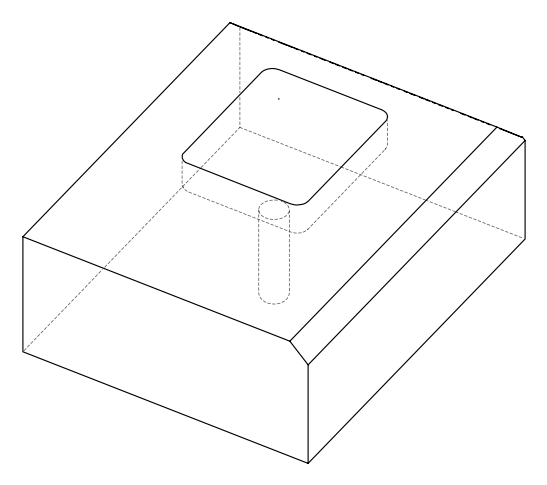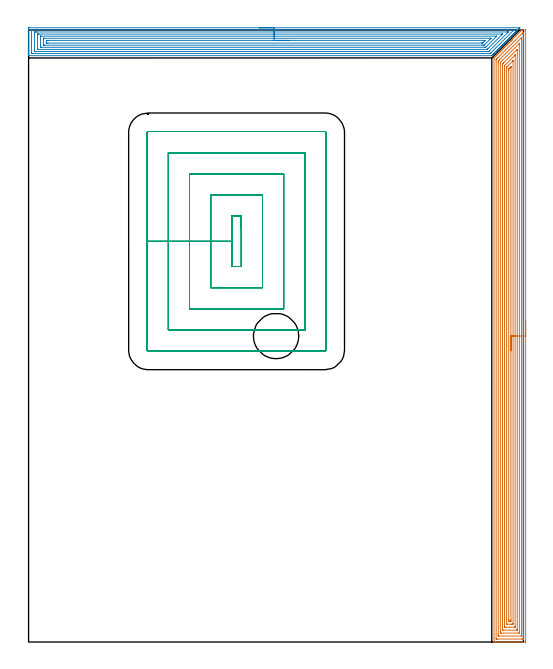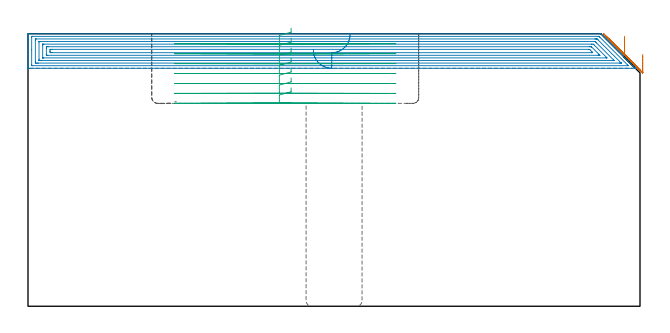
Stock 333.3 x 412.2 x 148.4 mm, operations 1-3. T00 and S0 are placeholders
(PLAN: 4 operations, 1 tool changes, 72.9 min)
(1 AREA_MILL | FG_CHAMFER_SURFACE | UGT0205_001 | 26.18 min | 93453 mm3)
(2 AREA_MILL_1 | FG_CHAMFER_SURFACE_1 | UGT0205_001 | 18.33 min | 56286 mm3)
(3 MILL_RECTANGULAR_POCKET | POCKET_RECTANGULAR_STRAIGHT | NXT0201_007 | Follow Part, ap 6.25, ae 75% | 23.35 min | 945759 mm3)
(4 MILL_THROUGH_HOLE_FROM_SOLID_MATERIAL | STEP1HOLE | NXT0201_007 | Circular | 5.02 min | 80377 mm3)
(TOOL UGT0205_001 | Chamfer Mill 20 x 3 x 45 deg. | D20 FL50 Z2)
(TOOL NXT0201_007 | ENDMILL 25mm [R216.25-25050GCK54P 1620] | D25 R3 FL54 Z5)
(OP 1 AREA_MILL)
G17 G21 G94 G90
T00 M6
G54
G17 G0 G90 X334.8 Y216.1 S1061 M3
G43 Z158.4 H0
Z137.1
G94 G1 Y216.062 Z136.228 F250.
Y215.948 Z135.364
Y215.759 Z134.512
Y215.497 Z133.68
Y215.163 Z132.874
Y214.76 Z132.1
Y214.292 Z131.364
Y213.76 Z130.672
Y213.171 Z130.029
Y212.528 Z129.44
Y211.836 Z128.909
Y211.1 Z128.44
Y210.326 Z128.037
Y209.52 Z127.703
Y208.688 Z127.441
Y207.836 Z127.252
Y206.972 Z127.138
Y206.1 Z127.1
Y0.619
X334.795 Y0.211 Z127.103
X334.792 Y0.01 Z127.106
X334.586 Y0. Z127.311
X317.249 Z144.646
X314.869 Z147.026
X314.189 Z147.711
X313.874 Z148.026
X313.517 Z148.374
X313.502 Y0.008 Z148.388
X313.5 Y0.172 Z148.4
Y393.267
X313.504 Y393.395 Z148.389
X313.514 Y393.41 Z148.379
X313.694 Y393.594 Z148.206
X313.813 Y393.713 Z148.086
X313.985 Y393.887 Z147.912
X314.706 Y394.607 Z147.193
X314.869 Y394.771 Z147.028
X315.6 Y395.5 Z146.299
X315.753 Y395.655 Z146.144
X316.193 Y396.093 Z145.707
X316.493 Y396.394 Z145.406
X316.637 Y396.539 Z145.259
X317.05 Y396.95 Z144.85
X317.089 Y396.989 Z144.811
X317.386 Y397.287 Z144.512
X317.521 Y397.423 Z144.375
X317.906 Y397.806 Z143.994
X318.023 Y397.923 Z143.877
X318.28 Y398.18 Z143.619
X318.405 Y398.307 Z143.491
X318.763 Y398.663 Z143.137
X318.936 Y398.836 Z142.964
X319.173 Y399.074 Z142.725
X319.289 Y399.191 Z142.607
X319.619 Y399.52 Z142.28
X319.849 Y399.749 Z142.051
X320.066 Y399.967 Z141.832
X320.173 Y400.074 Z141.724
X320.614 Y400.515 Z141.285
X321.056 Y400.958 Z140.84
X321.498 Y401.399 Z140.401
X321.94 Y401.842 Z139.956
X322.151 Y402.052 Z139.748
X322.189 Y402.089 Z139.711
X322.824 Y402.726 Z139.072
X323.045 Y402.945 Z138.855
X323.708 Y403.61 Z138.188
X323.902 Y403.802 Z137.998
X323.938 Y403.839 Z137.961
X324.592 Y404.493 Z137.305
X324.649 Y404.549 Z137.25
X324.831 Y404.732 Z137.068
X324.887 Y404.788 Z137.01
X324.94 Y404.841 Z136.958
X325.129 Y405.03 Z136.77
X325.181 Y405.083 Z136.716
X325.232 Y405.133 Z136.667
X325.427 Y405.328 Z136.472
X325.476 Y405.377 Z136.421
X325.524 Y405.424 Z136.375
X325.725 Y405.625 Z136.174
X325.77 Y405.672 Z136.127
X325.815 Y405.716 Z136.084
X326.023 Y405.923 Z135.876
X331.978 Y411.879 Z129.92
X332.105 Y412.007 Z129.791
X332.28 Y412.177 Z129.618
X332.305 Y412.194 Z129.592
X332.326 Y412.198 Z129.572
X332.343 Y412.2 Z129.555
X333.431 Z128.464
X334.654 Z127.243
X334.791 Y412.198 Z127.105
X334.8 Y411.783 Z127.1
Y206.1
X333.386 Z128.514
X333.385 Y2.193 Z128.515
X333.384 Y2.088 Z128.516
X333.381 Y2.035 Z128.519
X333.38 Y2.017 Z128.52
X333.348 Y2.01 Z128.552
X332.946 Y2.002 Z128.954
X332.547 Y2.001 Z129.353
X332.064 Y2. Z129.836
X315.753 Z146.147
X315.268 Y2.002 Z146.632
X315.032 Y2.009 Z146.868
X314.921 Y2.013 Z146.979
X314.915 Y2.359 Z146.985
Y2.405
Y391.927
X314.921 Y392.345 Z146.979
X315.124 Y392.562 Z146.776
X315.372 Y392.82 Z146.528
X315.563 Y393.013 Z146.337
X315.753 Y393.204 Z146.147
X332.447 Y409.896 Z129.453
X332.547 Y409.993 Z129.353
X332.756 Y410.19 Z129.144
X333.034 Y410.196 Z128.866
X333.268 Y410.191 Z128.632
X333.379 Y410.187 Z128.521
X333.385 Y409.841 Z128.515
Y409.795
X333.386 Y206.1 Z128.514
X331.971 Z129.929
Y4.774
X331.968 Y4.192 Z129.932
X331.965 Y4.038 Z129.935
X331.961 Y4.01 Z129.939
X331.916 Y4.005 Z129.984
X331.852 Y4.001 Z130.048
X316.827 Y4. Z145.073
X316.637 Y4.003 Z145.263
X316.447 Y4.009 Z145.453
X316.335 Y4.015 Z145.565
X316.332 Y4.089 Z145.568
X316.33 Y4.192 Z145.57
X316.329 Y4.504 Z145.571
X316.328 Y5.086 Z145.572
X316.329 Y390.14 Z145.571
X316.33 Y390.45 Z145.57
X316.336 Y391.033 Z145.564
X316.342 Y391.331 Z145.558
X316.637 Y391.635 Z145.263
X316.781 Y391.781 Z145.119
X316.926 Y391.927 Z144.974
X331.887 Y406.888 Z130.013
X331.918 Y406.916 Z129.982
X331.958 Y406.95 Z129.942
X331.965 Y406.952 Z129.935
X331.968 Y406.939 Z129.932
X331.97 Y406.91 Z129.93
X331.971 Y406.864 Z129.929
X331.972 Y406.802 Z129.928
X331.971 Y206.1 Z129.929
X330.557 Z131.343
Y7.097
X330.556 Y6.872 Z131.344
X330.551 Y6.21 Z131.349
X330.536 Y6.01 Z131.364
X329.874 Y6. Z132.026
X318.384 Z143.516
X317.969 Y6.005 Z143.931
X317.763 Y6.01 Z144.137
X317.749 Y6.015 Z144.151
X317.747 Y6.031 Z144.153
X317.744 Y6.068 Z144.156
X317.743 Y6.12 Z144.157
Y6.648
Y389.246
X317.746 Y389.912 Z144.154
X317.75 Y390.14 Z144.15
X317.76 Y390.299 Z144.14
X317.865 Y390.409 Z144.035
X318. Y390.549 Z143.9
X318.405 Y390.956 Z143.495
X330.474 Y403.025 Z131.426
X330.512 Y403.061 Z131.388
X330.546 Y403.09 Z131.354
X330.551 Y403.092 Z131.349
X330.553 Y403.089 Z131.347
X330.555 Y403.059 Z131.345
X330.557 Y402.872 Z131.343
Y206.1
X329.143 Z132.757
Y8.526
X329.141 Y8.393 Z132.759
X329.136 Y8.127 Z132.764
X329.127 Y8.009 Z132.773
X329.092 Y8.006 Z132.808
X329.011 Y8.003 Z132.889
X328.779 Y8. Z133.121
X319.941 Z141.959
X319.289 Y8.004 Z142.611
X319.196 Y8.007 Z142.704
X319.171 Y8.01 Z142.729
X319.164 Y8.021 Z142.736
X319.162 Y8.082 Z142.738
X319.159 Y8.26 Z142.741
X319.157 Y8.792 Z142.743
Y388.353
X319.158 Y388.485 Z142.742
X319.164 Y389.246 Z142.736
X319.222 Y389.314 Z142.678
X319.289 Y389.385 Z142.611
X319.662 Y389.763 Z142.238
X320.038 Y390.14 Z141.862
X328.972 Y399.074 Z132.928
X328.993 Y399.093 Z132.907
X329.011 Y399.107 Z132.889
X329.136 Y399.191 Z132.764
X329.139 Y399.074 Z132.761
X329.141 Y398.942 Z132.759
X329.143 Y398.18 Z132.757
Y398.047
Y206.1
X327.729 Z134.171
X327.728 Y10.201 Z134.172
X327.727 Y10.078 Z134.173
X327.724 Y10.018 Z134.176
X327.722 Y10.011 Z134.178
X327.713 Y10.007 Z134.187
X327.683 Y10.002 Z134.217
X324.149 Y10. Z137.751
X321.498 Z140.402
X321.056 Y10.001 Z140.844
X320.609 Y10.004 Z141.291
X320.58 Y10.01 Z141.32
X320.577 Y10.037 Z141.323
X320.573 Y10.446 Z141.327
X320.571 Y10.936 Z141.329
Y11.339
X320.572 Y387.949 Z141.328
X320.574 Y388.151 Z141.326
X320.577 Y388.2 Z141.323
X320.58 Y388.221 Z141.32
X320.597 Y388.241 Z141.303
X320.702 Y388.353 Z141.198
X327.545 Y395.196 Z134.355
X327.664 Y395.312 Z134.236
X327.705 Y395.349 Z134.195
X327.722 Y395.362 Z134.178
X327.724 Y395.332 Z134.176
X327.727 Y395.239 Z134.173
X327.728 Y395.178 Z134.172
X327.729 Y395.01 Z134.171
Y206.1
X326.315 Z135.585
X326.314 Y12.279 Z135.586
X326.313 Y12.233 Z135.587
X326.308 Y12.03 Z135.592
X325.936 Y12.01 Z135.964
X325.704 Y12.002 Z136.196
X325.476 Y12.001 Z136.424
X324.822 Y12. Z137.078
X322.171 Z139.729
X322.061 Y12.001 Z139.839
X322.036 Y12.002 Z139.864
X322.013 Y12.005 Z139.887
X321.993 Y12.009 Z139.907
X321.991 Y12.038 Z139.909
X321.986 Y12.187 Z139.914
Y386.566
X321.992 Y386.99 Z139.908
X322. Y387.191 Z139.9
X322.101 Y387.297 Z139.799
X322.258 Y387.46 Z139.642
X326.097 Y391.299 Z135.803
X326.265 Y391.463 Z135.635
X326.302 Y391.495 Z135.598
X326.308 Y391.498 Z135.592
X326.31 Y391.473 Z135.59
X326.312 Y391.395 Z135.588
X326.315 Y391.079 Z135.585
Y391.033
Y206.1
X324.9 Z137.
Y14.913
X324.898 Y14.603 Z137.002
X324.893 Y14.02 Z137.007
X324.61 Y14.001 Z137.29
X324.592 Z137.308
X323.727 Y14. Z138.173
X323.708 Y14.001 Z138.192
X323.407 Y14.02 Z138.493
X323.403 Y14.328 Z138.497
X323.4 Y14.913 Z138.5
Y15.225
Y385.091
X323.401 Y385.673 Z138.499
X323.403 Y385.981 Z138.497
X323.407 Y386.087 Z138.493
X323.413 Y386.155 Z138.487
X323.76 Y386.514 Z138.14
X324.707 Y387.46 Z137.193
X324.787 Y387.533 Z137.113
X324.893 Y387.629 Z137.007
X324.897 Y387.46 Z137.003
X324.899 Y387.308 Z137.001
X324.9 Y387.148 Z137.
Y386.566
Y206.1
Y205.228 Z137.038
Y204.364 Z137.151
Y203.512 Z137.34
Y202.68 Z137.603
Y201.874 Z137.936
Y201.1 Z138.339
Y200.364 Z138.808
Y199.672 Z139.339
Y199.029 Z139.928
Y198.44 Z140.572
Y197.908 Z141.264
Y197.44 Z142.
Y197.037 Z142.773
Y196.703 Z143.579
Y196.441 Z144.411
Y196.252 Z145.263
Y196.138 Z146.128
Y196.1 Z147.
G0 Z158.4
M5
M2
(OP 2 AREA_MILL_1)
G17 G21 G94 G90
T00 M6
G54
G17 G0 G90 X155.4 Y413.7 S1061 M3
G43 Z158.4 H0
Z139.6
G94 G1 X155.438 Z138.728 F250.
X155.552 Z137.864
X155.741 Z137.012
X156.003 Z136.18
X156.337 Z135.374
X156.74 Z134.6
X157.209 Z133.864
X157.74 Z133.172
X158.329 Z132.529
X158.972 Z131.94
X159.664 Z131.409
X160.4 Z130.94
X161.174 Z130.537
X161.98 Z130.203
X162.812 Z129.941
X163.664 Z129.752
X164.529 Z129.638
X165.4 Z129.6
X330.541
X330.78 Y413.695 Z129.604
X330.782 Y413.694 Z129.605
X330.78 Y413.68 Z129.619
X330.483 Y413.382 Z129.917
X330.272 Y413.17 Z130.126
X329.651 Y412.551 Z130.749
X329.59 Y412.489 Z130.81
X329.385 Y412.283 Z131.013
X328.782 Y411.682 Z131.618
X328.696 Y411.596 Z131.703
X328.498 Y411.396 Z131.9
X327.913 Y410.813 Z132.487
X327.803 Y410.702 Z132.596
X327.611 Y410.509 Z132.787
X327.044 Y409.943 Z133.356
X326.91 Y409.809 Z133.489
X326.724 Y409.622 Z133.674
X326.174 Y409.074 Z134.226
X325.837 Y408.735 Z134.561
X325.305 Y408.205 Z135.095
X324.95 Y407.848 Z135.448
X324.436 Y407.336 Z135.964
X324.063 Y406.961 Z136.335
X323.566 Y406.466 Z136.834
X323.176 Y406.074 Z137.222
X322.697 Y405.597 Z137.703
X322.289 Y405.187 Z138.109
X322.147 Y405.046 Z138.253
X321.844 Y404.744 Z138.556
X321.402 Y404.3 Z138.997
X321.254 Y404.153 Z139.146
X320.959 Y403.859 Z139.441
X320.515 Y403.413 Z139.884
X320.049 Y402.948 Z140.351
X319.628 Y402.526 Z140.771
X319.143 Y402.042 Z141.257
X318.74 Y401.639 Z141.658
X318.237 Y401.137 Z142.163
X317.853 Y400.752 Z142.545
X317.331 Y400.231 Z143.068
X316.966 Y399.865 Z143.432
X316.788 Y399.688 Z143.612
X316.613 Y399.513 Z143.787
X316.079 Y398.978 Z144.32
X315.895 Y398.794 Z144.505
X315.744 Y398.643 Z144.656
X315.635 Y398.534 Z144.763
X315.597 Y398.496 Z144.802
X314.874 Y397.774 Z145.526
X314.748 Y397.647 Z145.65
X314.704 Y397.603 Z145.695
X314.005 Y396.905 Z146.395
X313.862 Y396.76 Z146.537
X313.811 Y396.71 Z146.588
X313.136 Y396.036 Z147.264
X312.975 Y395.873 Z147.424
X312.918 Y395.817 Z147.481
X312.276 Y395.176 Z148.124
X312.026 Y394.929 Z148.366
X311.995 Y394.904 Z148.389
X311.876 Y394.9 Z148.4
X0.169
X0.01 Y394.903 Z148.388
X0.008 Y394.931 Z148.36
X0. Y395.3 Z148.
Y395.647 Z147.652
Y396.317 Z146.978
Y397.538 Z145.758
Y398.091 Z145.204
Y410.066 Z133.232
Y412.283 Z131.014
Y412.56 Z130.737
X0.004 Y413.17 Z130.127
X0.008 Y413.692 Z129.606
X0.088 Y413.694 Z129.604
X0.615 Y413.7 Z129.6
X165.4
Y412.286 Z131.014
X326.61
X326.922 Y412.283 Z131.017
X326.772 Y412.125 Z131.175
X326.612 Y411.962 Z131.338
X311.429 Y396.779 Z146.521
X311.195 Y396.549 Z146.751
X310.955 Y396.317 Z146.983
X310.538 Y396.314 Z146.986
X2.404
X2.01 Y396.317 Z146.983
X2.001 Y396.714 Z146.586
X2. Y403.612 Z139.688
X2.001 Y411.794 Z131.506
X2.01 Y412.283 Z131.017
X2.399 Y412.286 Z131.014
X165.4
Y410.872 Z132.428
X322.147 Y410.871 Z132.429
X322.676
X322.817 Y410.869 Z132.431
X323.04 Y410.865 Z132.435
X323.049 Y410.857 Z132.443
X323.047 Y410.852 Z132.448
X323.04 Y410.84 Z132.46
X310.413 Y398.213 Z145.087
X310.289 Y398.091 Z145.209
X309.962 Y397.773 Z145.527
X309.912 Y397.735 Z145.565
X309.825 Y397.733 Z145.567
X309.643 Y397.731 Z145.569
X309.114 Y397.729 Z145.571
X308.75 Y397.728 Z145.572
X4.552 Y397.729 Z145.571
X4.188 Y397.73 Z145.57
X4.067 Y397.733 Z145.567
X4.025 Y397.735 Z145.565
X4.01 Y397.74 Z145.56
X4.007 Y397.78 Z145.52
X4.003 Y397.904 Z145.396
X4.001 Y398.091 Z145.209
X4. Y398.277 Z145.023
Y409.809 Z133.491
X4.002 Y410.509 Z132.791
X4.005 Y410.691 Z132.609
X4.015 Y410.864 Z132.436
X4.188 Y410.866 Z132.434
X4.717 Y410.87 Z132.43
X5.081 Y410.871 Z132.429
X5.609
X165.4 Y410.872 Z132.428
Y409.457 Z133.843
X318.741
X319.11 Y409.453 Z133.847
X319.171 Y409.451 Z133.849
X319.188 Y409.448 Z133.852
X319.177 Y409.434 Z133.866
X319.115 Y409.367 Z133.933
X319.042 Y409.292 Z134.008
X318.975 Y409.224 Z134.076
X309.643 Y399.891 Z143.409
X309.183 Y399.434 Z143.866
X309.036 Y399.29 Z144.01
X308.916 Y399.177 Z144.123
X308.881 Y399.149 Z144.151
X308.84 Y399.147 Z144.153
X308.75 Y399.145 Z144.155
X308.583 Y399.143 Z144.157
X6.701
X6.095 Y399.146 Z144.154
X6.026 Y399.148 Z144.152
X6.01 Y399.149 Z144.151
X6.007 Y399.169 Z144.131
X6.004 Y399.22 Z144.08
X6.001 Y399.426 Z143.874
X6. Y408.709 Z134.591
X6.002 Y409.166 Z134.134
X6.006 Y409.381 Z133.919
X6.01 Y409.434 Z133.866
X6.014 Y409.451 Z133.849
X6.037 Y409.452 Z133.848
X6.142 Y409.455 Z133.845
X6.867 Y409.457 Z133.843
X7.033
X165.4
Y408.043 Z135.257
X314.806
X315.002 Y408.042 Z135.258
X315.198 Y408.039 Z135.261
X315.311 Y408.036 Z135.264
X315.216 Y407.925 Z135.375
X315.147 Y407.848 Z135.452
X315.076 Y407.774 Z135.526
X315.002 Y407.7 Z135.6
X308.4 Y401.099 Z142.201
X308.052 Y400.752 Z142.548
X307.953 Y400.656 Z142.644
X307.856 Y400.564 Z142.736
X307.158 Y400.558 Z142.742
X306.963 Y400.557 Z142.743
X8.653
X8.457 Y400.558 Z142.742
X8.065 Y400.562 Z142.738
X8.018 Y400.564 Z142.736
X8.01 Y400.573 Z142.727
X8.006 Y400.602 Z142.698
X8.002 Y400.659 Z142.641
X8.001 Y400.752 Z142.548
X8. Y401.401 Z141.899
X8.001 Y407.848 Z135.452
X8.003 Y408.01 Z135.29
X8.006 Y408.03 Z135.27
X8.008 Y408.034 Z135.266
X8.027 Y408.037 Z135.263
X8.13 Y408.041 Z135.259
X8.261 Y408.042 Z135.258
X8.457 Y408.043 Z135.257
X165.4
Y406.629 Z136.671
X310.536
X310.871 Y406.628 Z136.672
X311.151 Y406.625 Z136.675
X311.429 Y406.622 Z136.678
X311.435 Y406.594 Z136.706
X311.429 Y406.581 Z136.719
X311.176 Y406.325 Z136.975
X310.926 Y406.074 Z137.226
X306.963 Y402.112 Z141.188
X306.863 Y402.019 Z141.281
X306.828 Y401.987 Z141.313
X306.794 Y401.978 Z141.322
X306.625 Y401.975 Z141.325
X306.07 Y401.972 Z141.328
X305.736 Y401.971 Z141.329
X10.998 Y401.972 Z141.328
X10.44 Y401.975 Z141.325
X10.098 Y401.978 Z141.322
X10.01 Y401.989 Z141.311
X10.004 Y402.071 Z141.229
X10.001 Y402.526 Z140.774
X10. Y402.962 Z140.338
Y406.074 Z137.226
X10.001 Y406.51 Z136.79
X10.003 Y406.573 Z136.727
X10.008 Y406.61 Z136.69
X10.012 Y406.622 Z136.678
X10.022 Y406.624 Z136.676
X10.16 Y406.627 Z136.673
X10.44 Y406.628 Z136.672
X10.774 Y406.629 Z136.671
X165.4
Y405.215 Z138.085
X306.936 Y405.214 Z138.086
X306.963 Y405.213 Z138.087
X307.578 Y405.187 Z138.113
X307.275 Y404.877 Z138.423
X306.963 Y404.561 Z138.739
X306.07 Y403.668 Z139.632
X305.94 Y403.542 Z139.758
X305.804 Y403.413 Z139.887
X305.204 Y403.387 Z139.913
X305.177 Y403.386 Z139.914
X13.147 Y403.385 Z139.915
X12.252 Y403.387 Z139.913
X12.226 Y403.389 Z139.911
X12.01 Y403.413 Z139.887
X12.004 Y403.634 Z139.666
X12.001 Y404.3 Z139.
Y404.523 Z138.777
X12.01 Y405.187 Z138.113
X12.202 Y405.211 Z138.089
X12.226 Y405.212 Z138.088
X13.091 Y405.215 Z138.085
X165.4
X166.272 Z138.123
X167.137 Z138.237
X167.988 Z138.426
X168.82 Z138.688
X169.626 Z139.022
X170.4 Z139.425
X171.136 Z139.894
X171.828 Z140.425
X172.471 Z141.014
X173.061 Z141.657
X173.592 Z142.35
X174.06 Z143.085
X174.463 Z143.859
X174.797 Z144.665
X175.059 Z145.497
X175.248 Z146.349
X175.362 Z147.214
X175.4 Z148.085
G0 Z158.4
M5
M2
(OP 3 MILL_RECTANGULAR_POCKET)
G17 G21 G94 G90
T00 M6
G54
G17 G0 G90 X143.3 Y278.748 S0 M3
G43 Z158.4 H1
Z151.4
G94 G1 Y286.8 Z149.242 F250.
X136.9 Z147.527
Y269.85 Z142.986
Y252.9 F500.
X143.3
Y286.8
X136.9
Y269.85
X122.65
Y238.65
X157.55
Y301.05
X122.65
Y269.85
X108.4
Y224.4
X171.8
Y315.3
X108.4
Y269.85
X94.15
Y210.15
X186.05
Y329.55
X94.15
Y269.85
X79.9
Y196.6
G3 X80.6 Y195.9 R0.7
G1 X199.6
G3 X200.3 Y196.6 R0.7
G1 Y343.1
G3 X199.6 Y343.8 R0.7
G1 X80.6
G3 X79.9 Y343.1 R0.7
G1 Y269.85
Y268.85
G0 X143.3 Y278.748 Z145.986
G1 Y286.8 Z143.828 F250.
X136.9 Z142.113
Y269.85 Z137.571
Y252.9 F500.
X143.3
Y286.8
X136.9
Y269.85
X122.65
Y238.65
X157.55
Y301.05
X122.65
Y269.85
X108.4
Y224.4
X171.8
Y315.3
X108.4
Y269.85
X94.15
Y210.15
X186.05
Y329.55
X94.15
Y269.85
X79.9
Y196.6
G3 X80.6 Y195.9 R0.7
G1 X199.6
G3 X200.3 Y196.6 R0.7
G1 Y343.1
G3 X199.6 Y343.8 R0.7
G1 X80.6
G3 X79.9 Y343.1 R0.7
G1 Y269.85
Y268.85
G0 X143.3 Y278.748 Z140.571
G1 Y286.8 Z138.414 F250.
X136.9 Z136.699
Y269.85 Z132.157
Y252.9 F500.
X143.3
Y286.8
X136.9
Y269.85
X122.65
Y238.65
X157.55
Y301.05
X122.65
Y269.85
X108.4
Y224.4
X171.8
Y315.3
X108.4
Y269.85
X94.15
Y210.15
X186.05
Y329.55
X94.15
Y269.85
X79.9
Y196.6
G3 X80.6 Y195.9 R0.7
G1 X199.6
G3 X200.3 Y196.6 R0.7
G1 Y343.1
G3 X199.6 Y343.8 R0.7
G1 X80.6
G3 X79.9 Y343.1 R0.7
G1 Y269.85
Y268.85
G0 X143.3 Y278.748 Z135.157
G1 Y286.8 Z132.999 F250.
X136.9 Z131.285
Y269.85 Z126.743
Y252.9 F500.
X143.3
Y286.8
X136.9
Y269.85
X122.65
Y238.65
X157.55
Y301.05
X122.65
Y269.85
X108.4
Y224.4
X171.8
Y315.3
X108.4
Y269.85
X94.15
Y210.15
X186.05
Y329.55
X94.15
Y269.85
X79.9
Y196.6
G3 X80.6 Y195.9 R0.7
G1 X199.6
G3 X200.3 Y196.6 R0.7
G1 Y343.1
G3 X199.6 Y343.8 R0.7
G1 X80.6
G3 X79.9 Y343.1 R0.7
G1 Y269.85
Y268.85
G0 X143.3 Y278.748 Z129.743
G1 Y286.8 Z127.585 F250.
X136.9 Z125.87
Y269.85 Z121.329
Y252.9 F500.
X143.3
Y286.8
X136.9
Y269.85
X122.65
Y238.65
X157.55
Y301.05
X122.65
Y269.85
X108.4
Y224.4
X171.8
Y315.3
X108.4
Y269.85
X94.15
Y210.15
X186.05
Y329.55
X94.15
Y269.85
X79.9
Y196.6
G3 X80.6 Y195.9 R0.7
G1 X199.6
G3 X200.3 Y196.6 R0.7
G1 Y343.1
G3 X199.6 Y343.8 R0.7
G1 X80.6
G3 X79.9 Y343.1 R0.7
G1 Y269.85
Y268.85
G0 X143.3 Y278.748 Z124.329
G1 Y286.8 Z122.171 F250.
X136.9 Z120.456
Y269.85 Z115.914
Y252.9 F500.
X143.3
Y286.8
X136.9
Y269.85
X122.65
Y238.65
X157.55
Y301.05
X122.65
Y269.85
X108.4
Y224.4
X171.8
Y315.3
X108.4
Y269.85
X94.15
Y210.15
X186.05
Y329.55
X94.15
Y269.85
X79.9
Y196.6
G3 X80.6 Y195.9 R0.7
G1 X199.6
G3 X200.3 Y196.6 R0.7
G1 Y343.1
G3 X199.6 Y343.8 R0.7
G1 X80.6
G3 X79.9 Y343.1 R0.7
G1 Y269.85
Y268.85
G0 X143.3 Y278.748 Z118.914
G1 Y286.8 Z116.757 F250.
X136.9 Z115.042
Y269.85 Z110.5
Y252.9 F500.
X143.3
Y286.8
X136.9
Y269.85
X122.65
Y238.65
X157.55
Y301.05
X122.65
Y269.85
X108.4
Y224.4
X171.8
Y315.3
X108.4
Y269.85
X94.15
Y210.15
X186.05
Y329.55
X94.15
Y269.85
X79.9
Y196.6
G3 X80.6 Y195.9 R0.7
G1 X199.6
G3 X200.3 Y196.6 R0.7
G1 Y343.1
G3 X199.6 Y343.8 R0.7
G1 X80.6
G3 X79.9 Y343.1 R0.7
G1 Y269.85
Y268.85
G0 Z158.4
M5
M2
